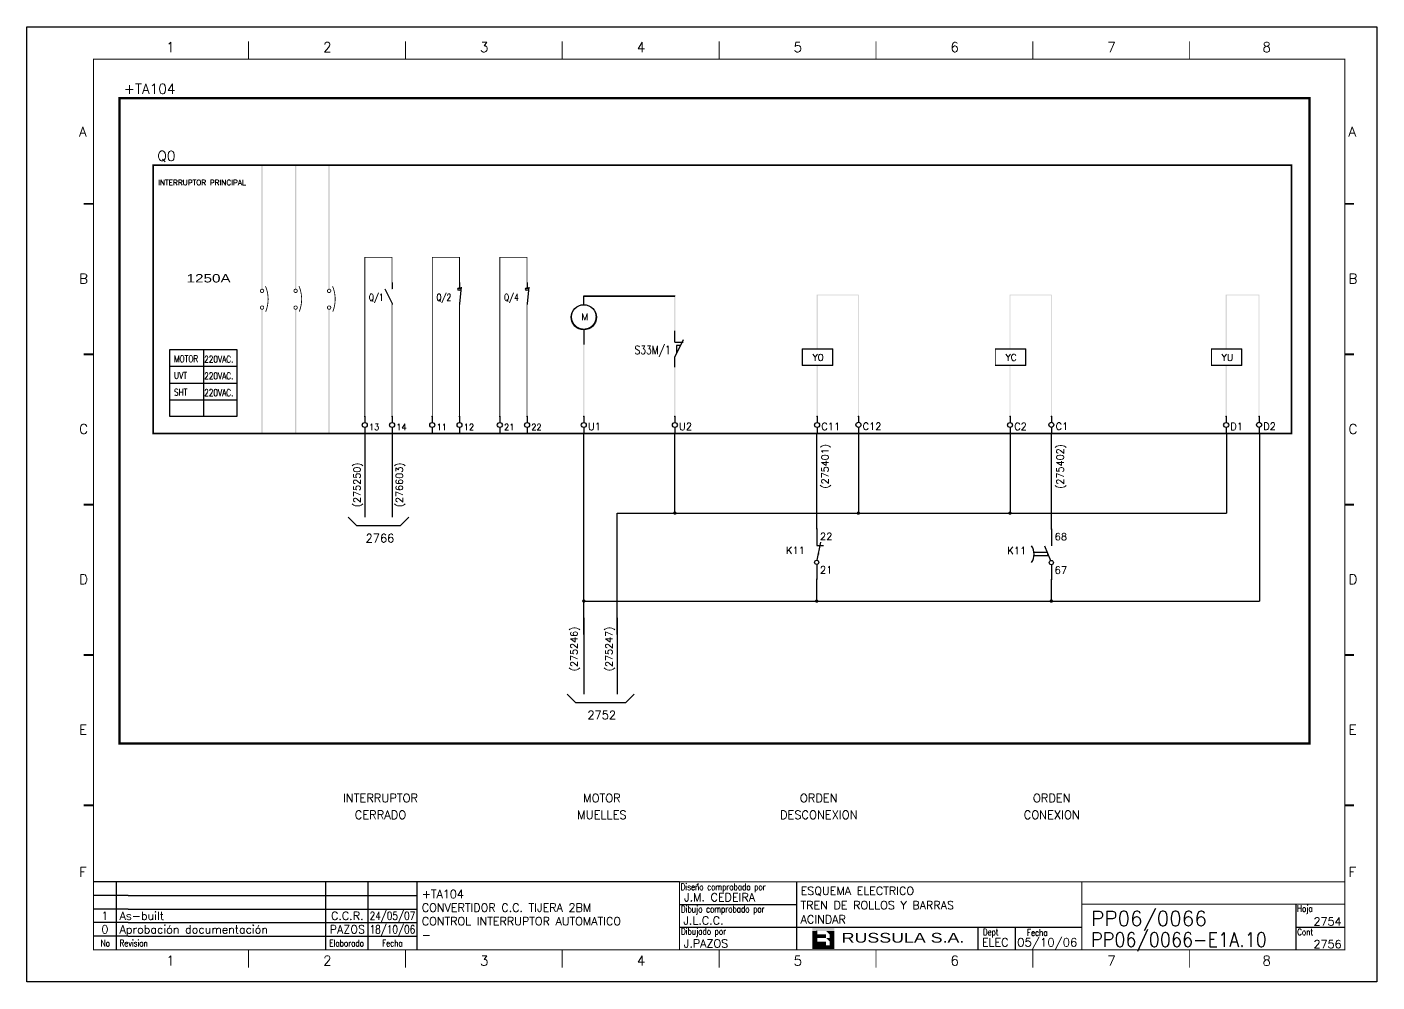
# Model space of a CAD drawing. Extents: x -25 to 1044, y -25744 to 292.
# Drawn here: x 416.3 to 836.3, y -20228.7 to -19931.7 of the extents above; entities that cross this region are included whole.
import ezdxf
from ezdxf.enums import TextEntityAlignment as Align

# ---------------------------------------------------------------- set-up
doc = ezdxf.new("R2010")
doc.units = 0
doc.header["$LTSCALE"] = 10
doc.header["$MEASUREMENT"] = 0
doc.linetypes.add('DASHDOT', pattern=[1, 0.5, -0.25, 0, -0.25])
doc.layers.get('0').update_dxf_attribs({"linetype": 'CONTINUOUS'})
for name, color, linetype in [('1', 7, 'CONTINUOUS'), ('10', 5, 'CONTINUOUS'), ('102', 7, 'CONTINUOUS'), ('2', 7, 'CONTINUOUS'), ('25', 3, 'CONTINUOUS'), ('8', 1, 'CONTINUOUS'), ('9', 6, 'CONTINUOUS'), ('DIBUJO', 7, 'CONTINUOUS'), ('NODE', 7, 'CONTINUOUS')]:
    doc.layers.add(name, color=color, linetype=linetype)
doc.styles.add('HELV', font='HELVBLD.SHX', dxfattribs={"width": 1.2})
doc.styles.add('HELVETICA', font='HELV.SHX')
doc.styles.add('LABEL', font='SIMPLEX', dxfattribs={"width": 0.8, "height": 4})
doc.styles.add('ROMAND', font='ROMAND.SHX', dxfattribs={"width": 0.7})
doc.styles.add('ROMANS', font='romans')
doc.styles.get("Standard").update_dxf_attribs({"font": 'simplex'})

# ---------------------------------------------------------------- blocks, each defined once
blk = doc.blocks.new('newcajec')
at = {"layer": '1'}
for p, q in [((179.4, 20.85), (0.13, 20.85)), ((7, 20.85), (7, 0)), ((71, 20.85), (71, 0)), ((84, 20.85), (84, 0.09)), ((99, 20.85), (99, 0)), ((215.2, 20.8), (215.2, 0)), ((10.6, 16.64), (0, 16.64)), ((10.6, 16.64), (99, 16.64)), ((184.64, 20.18), (184.81, 20.01)), ((184.81, 20.01), (185.18, 20.25)), ((10.6, 12.48), (0, 12.48)), ((10.6, 12.48), (99, 12.48)), ((179.4, 13.87), (215.2, 13.87)), ((368, 14.06), (368, 0)), ((10.6, 8.32), (0, 8.32)), ((10.6, 8.32), (99, 8.32)), ((10.6, 4.16), (0, 4.16)), ((10.6, 4.16), (99, 4.16)), ((179.4, 6.93), (267.63, 6.93)), ((267.63, 6.93), (302.5, 6.93)), ((270.63, 6.91), (270.63, 0)), ((282.07, 6.93), (282.07, 0)), ((368, 6.93), (383, 6.93))]:
    blk.add_line(p, q, dxfattribs=at)
for points in [[(47.5, 272.5, 0.3, 0.3, 0), (47.5, 277.91, 0.3, 0.3, 0)], [(95.5, 272.5, 0.3, 0.3, 0), (95.5, 277.91, 0.3, 0.3, 0)], [(143.5, 272.5, 0.3, 0.3, 0), (143.5, 277.91, 0.3, 0.3, 0)], [(191.5, 272.5, 0.3, 0.3, 0), (191.5, 277.91, 0.3, 0.3, 0)], [(239.5, 272.5, 0.3, 0.3, 0), (239.5, 277.91, 0.3, 0.3, 0)], [(287.5, 272.5, 0.3, 0.3, 0), (287.5, 277.91, 0.3, 0.3, 0)], [(335.5, 272.5, 0.3, 0.3, 0), (335.5, 277.91, 0.3, 0.3, 0)], [(-2.99, 228.23, 0.6, 0.6, 0), (-0.18, 228.23, 0.6, 0.6, 0)], [(383.01, 228.23, 0.6, 0.6, 0), (385.82, 228.23, 0.6, 0.6, 0)], [(-2.99, 182.23, 0.6, 0.6, 0), (-0.18, 182.23, 0.6, 0.6, 0)], [(383.01, 182.23, 0.6, 0.6, 0), (385.82, 182.23, 0.6, 0.6, 0)], [(-2.99, 136.23, 0.6, 0.6, 0), (-0.18, 136.23, 0.6, 0.6, 0)], [(383.01, 136.23, 0.6, 0.6, 0), (385.82, 136.23, 0.6, 0.6, 0)], [(-2.99, 90.23, 0.6, 0.6, 0), (-0.18, 90.23, 0.6, 0.6, 0)], [(383.01, 90.23, 0.6, 0.6, 0), (385.82, 90.23, 0.6, 0.6, 0)], [(-2.99, 44.23, 0.6, 0.6, 0), (-0.18, 44.23, 0.6, 0.6, 0)], [(383.01, 44.23, 0.6, 0.6, 0), (385.82, 44.23, 0.6, 0.6, 0)], [(383, 20.8, 0.3, 0.3, 0), (179.4, 20.8, 0.3, 0.3, 0), (179.4, 0, 0.3, 0.3, 0)], [(302.5, 20.8, 0.3, 0.3, 0), (302.5, 0, 0.3, 0.3, 0)], [(302.5, 14, 0.3, 0.3, 0), (383, 14, 0.3, 0.3, 0)], [(47.5, -5.5, 0.3, 0.3, 0), (47.5, -0.09, 0.3, 0.3, 0)], [(95.5, -5.5, 0.3, 0.3, 0), (95.5, -0.09, 0.3, 0.3, 0)], [(143.5, -5.5, 0.3, 0.3, 0), (143.5, -0.09, 0.3, 0.3, 0)], [(191.5, -5.5, 0.3, 0.3, 0), (191.5, -0.09, 0.3, 0.3, 0)], [(239.5, -5.5, 0.3, 0.3, 0), (239.5, -0.09, 0.3, 0.3, 0)], [(287.5, -5.5, 0.3, 0.3, 0), (287.5, -0.09, 0.3, 0.3, 0)], [(335.5, -5.5, 0.3, 0.3, 0), (335.5, -0.09, 0.3, 0.3, 0)]]:
    blk.add_lwpolyline(points, format="xyseb", dxfattribs=at)
at = {"layer": '1', "const_width": 0.3}
blk.add_lwpolyline([(0, 0), (0, 272.5), (383, 272.5), (383, 0)], close=True, dxfattribs=at)
at = {"layer": '2', "color": 14}
for p, q in [((221.42, 4.69), (221.42, 5.81)), ((221.42, 2.47), (221.42, 3.58))]:
    blk.add_line(p, q, dxfattribs=at)
for points in [[(220.05, 5.81), (220.05, 6.92), (226.74, 5.81), (226.74, 6.92)], [(221.42, 2.47), (220.05, 2.47), (221.42, 5.81), (220.05, 5.81)], [(221.42, 4.69), (224.25, 4.69), (221.42, 3.58), (224.25, 3.58)], [(224.25, 5.81), (225.37, 5.81), (225.37, 4.69)], [(225.37, 5.81), (226.74, 5.81), (225.37, 1.35), (226.74, 1.35)], [(224.25, 0.24), (224.25, 2.47), (220.05, 0.24), (220.05, 2.47)], [(224.25, 3.58), (225.37, 3.58), (225.37, 2.47)], [(226.74, 1.35), (226.74, 0.24), (224.25, 1.35), (224.25, 0.24)]]:
    blk.add_solid(points, dxfattribs=at)
at = {"layer": '1', "style": 'ROMANS'}
for s, p in [('1', (22.29, 274.68)), ('2', (70.29, 274.68)), ('3', (118.29, 274.68)), ('4', (166.29, 274.68)), ('5', (214.29, 274.68)), ('6', (262.29, 274.68)), ('7', (310.29, 274.68)), ('8', (357.79, 274.68)), ('A', (-4.37, 248.84)), ('A', (384.13, 248.84)), ('B', (-4.37, 203.84)), ('B', (384.13, 203.84)), ('C', (-4.37, 157.84)), ('C', (384.13, 157.84)), ('D', (-4.37, 111.84)), ('D', (384.13, 111.84)), ('E', (-4.37, 65.84)), ('E', (384.13, 65.84)), ('F', (-4.37, 22.34)), ('F', (384.13, 22.34)), ('1', (22.29, -4.82)), ('2', (70.29, -4.82)), ('3', (118.29, -4.82)), ('4', (166.29, -4.82)), ('5', (214.29, -4.82)), ('6', (262.29, -4.82)), ('7', (310.29, -4.82)), ('8', (357.79, -4.82))]:
    blk.add_text(s, height=3, dxfattribs=at).set_placement(p)
at = {"layer": '1', "style": 'LABEL', "width": 0.8}
for s, p in [('Diseno comprobado por', (179.73, 18.27)), ('Dibujo comprobado por', (179.81, 11.47)), ('Hoja', (368.38, 11.66)), ('Dibujado por', (179.83, 4.64)), ('Fecha', (285.71, 4.3)), ('Cont', (368.43, 4.46)), ('No', (2.23, 1.05)), ('Revision', (8, 1.05))]:
    blk.add_text(s, height=2, dxfattribs=at).set_placement(p)
for s, p in [('Dept', (274.61, 4.44)), ('Elaborado', (77.5, 1.05)), ('Fecha', (91.5, 1.05))]:
    blk.add_text(s, height=2, dxfattribs=at).set_placement(p, align=Align.CENTER)
at = {"layer": '10', "style": 'ROMANS'}
for tag, p in [('REV41', (3.5, 18.74)), ('REV43', (77.7, 18.74)), ('REV31', (3.5, 14.58)), ('REV33', (77.7, 14.58)), ('REV21', (3.5, 10.42)), ('REV23', (77.7, 10.42)), ('REV11', (3.5, 6.27)), ('REV13', (77.7, 6.27))]:
    blk.add_attdef(tag, text='', height=2.5, dxfattribs=at).set_placement(p, align=Align.MIDDLE)
for tag, p, height in [('REV42', (8, 17.49), 2.5), ('SHEETNAME1', (100.5, 15.83), 2.5), ('DESIGNCHECK', (180.74, 14.83), 2.5), ('DOCUMENTTYPE', (216.43, 16.8), 2.5), ('NOTA', (305.32, 15.8), 3), ('REV32', (8, 13.33), 2.5), ('SHEETNAME2', (100.5, 11.67), 2.5), ('OBJECT', (216.43, 12.4), 2.5), ('REV22', (8, 9.17), 2.5), ('SHEETNAME3', (100.5, 7.51), 2.5), ('DRAWINGCHECK', (180.53, 7.71), 2.5), ('CUSTOMER', (216.43, 8.08), 2.5), ('ORDER', (305.32, 7.3), 4.5), ('REV12', (8, 5.01), 2.5), ('SHEETNAME4', (100.5, 3.35), 2.5), ('DOCUMENT_ID', (305.32, 0.93), 4.4), ('USER', (180.63, 0.71), 2.5), ('DEPARTMENT', (271.93, 1.05), 2.5)]:
    blk.add_attdef(tag, p, '', height=height, dxfattribs=at)
for tag, width, p, p2 in [('REV44', 1.221199, (84.53, 17.49), (98.48, 17.49)), ('REV34', 1.221199, (84.53, 13.33), (98.48, 13.33)), ('REV24', 1.221199, (84.53, 9.17), (98.48, 9.17)), ('REV14', 1.221199, (84.53, 5.01), (98.48, 5.01)), ('CREATED2', 7.039915, (282.71, 1.05), (301.14, 1.05))]:
    blk.add_attdef(tag, text='', height=2.5, dxfattribs=dict(at, width=width)).set_placement(p, p2, align=Align.FIT)
for tag, p in [('SHEET', (382, 7.43)), ('NEXTSHEET', (382, 0.5))]:
    blk.add_attdef(tag, text='', height=2.5, dxfattribs=at).set_placement(p, align=Align.RIGHT)
at = {"layer": 'DIBUJO', "color": 14, "style": 'HELVETICA', "width": 1.3}
blk.add_text('RUSSULA S.A.', height=3, dxfattribs=at).set_placement((229, 2.19))
blk = doc.blocks.new('NOD', base_point=(237.5, 170))
at = {"layer": 'NODE'}
blk.add_point((237.5, 170), dxfattribs=at)
blk = doc.blocks.new('$$PLD12C')
for p, q in [((0, 2.5), (0, 0.75)), ((0, -0.75), (0, -2.5))]:
    blk.add_line(p, q)
at = {"layer": '2'}
blk.add_circle((0, 0), 0.75, dxfattribs=at)
for p in [(0, 2.5), (0, -2.5)]:
    blk.add_blockref('NOD', p, dxfattribs=at)
at = {"layer": '8'}
blk.add_attdef('*A', (1.25, -1.5), '', height=2.15, dxfattribs=at)
at = {"layer": '9'}
blk.add_attdef('ID', text='', height=2.15, dxfattribs=at).set_placement((-1.25, -1.5), align=Align.RIGHT)
blk = doc.blocks.new('$070203S')
at = {"layer": '102'}
for p, q in [((0, 0), (0, -5)), ((0.13, -9.39), (1.25, -4)), ((0, -5), (2, -5)), ((0, -10.62), (0, -15))]:
    blk.add_line(p, q, dxfattribs=at)
blk.add_circle((0, -10), 0.625, dxfattribs=at)
blk.add_point((0.52, -7.5), dxfattribs=at)
at = {"layer": '2'}
for p in [(0, 0), (0, -15)]:
    blk.add_blockref('NOD', p, dxfattribs=at)
at = {"layer": '8'}
for tag, p in [('1A', (1, -3.32)), ('2A', (1, -13.32))]:
    blk.add_attdef(tag, p, '', height=2.15, dxfattribs=at)
at = {"layer": '9'}
blk.add_attdef('ID', text='', height=2.15, dxfattribs=at).set_placement((-3.5, -7.5), align=Align.RIGHT)
blk = doc.blocks.new('$070202S')
at = {"layer": '102'}
for p, q in [((0, 0), (0, -5)), ((-2, -5), (-0.23, -9.42)), ((0, -10.62), (0, -15))]:
    blk.add_line(p, q, dxfattribs=at)
blk.add_circle((0, -10), 0.625, dxfattribs=at)
blk.add_point((-1, -7.5), dxfattribs=at)
at = {"layer": '2'}
for p in [(0, 0), (0, -15)]:
    blk.add_blockref('NOD', p, dxfattribs=at)
at = {"layer": '8'}
for tag, p in [('1A', (1, -3.32)), ('2A', (1, -13.32))]:
    blk.add_attdef(tag, p, '', height=2.15, dxfattribs=at)
at = {"layer": '9'}
blk.add_attdef('ID', text='', height=2.15, dxfattribs=at).set_placement((-3.5, -7.5), align=Align.RIGHT)

msp = doc.modelspace()

# ---------------------------------------------------------------- linework, layer by layer
for p, q in [((674.99, -20058.05), (674.99, -20082.89)), ((722.16, -20058.09), (722.16, -20082.89))]:
    msp.add_line(p, q)
at = {"const_width": 0.521}
for points in [[(674.73, -20082.89, 1), (675.25, -20082.89, 1)], [(721.9, -20082.89, 1), (722.42, -20082.89, 1)], [(661.75, -20110.24, 1), (662.27, -20110.24, 1)], [(734.75, -20110.24, 1), (735.28, -20110.24, 1)]]:
    msp.add_lwpolyline(points, format="xyb", close=True, dxfattribs=at)
for centre in [(550.88, -20013.24), (571.92, -20013.24)]:
    msp.add_circle(centre, 0.468)
at = {"layer": '2'}
for p, q in [((589.56, -20018.07), (589.56, -20015.47)), ((589.56, -20015.47), (617.86, -20015.47)), ((589.56, -20025.89), (589.56, -20030.46)), ((657.58, -20031.8), (666.97, -20031.8)), ((657.58, -20037.02), (657.58, -20031.8)), ((666.97, -20031.8), (666.97, -20037.02)), ((717.6, -20031.8), (726.99, -20031.8)), ((726.99, -20031.8), (726.99, -20037.02)), ((784.85, -20031.8), (794.23, -20031.8)), ((794.23, -20031.8), (794.23, -20037.02)), ((666.97, -20037.02), (657.58, -20037.02)), ((726.99, -20037.02), (717.6, -20037.02)), ((794.23, -20037.02), (784.85, -20037.02)), ((733.76, -20095.15), (729.6, -20095.15)), ((734.18, -20096.19), (729.6, -20096.19))]:
    msp.add_line(p, q, dxfattribs=at)
at = {"layer": '2', "color": 7}
for p, q in [((460.79, -20032.02), (481.65, -20032.02)), ((460.79, -20052.88), (460.79, -20032.02)), ((471.22, -20032.02), (471.22, -20052.88)), ((481.65, -20032.02), (481.65, -20052.88)), ((460.79, -20037.24), (481.65, -20037.24)), ((460.79, -20042.45), (481.65, -20042.45)), ((460.79, -20047.66), (481.65, -20047.66)), ((481.65, -20052.88), (460.79, -20052.88)), ((521.42, -20058.09), (521.42, -20084.17)), ((529.9, -20058.09), (529.9, -20084.17)), ((589.56, -20120.67), (589.56, -20058.09)), ((617.89, -20082.89), (617.89, -20058.09)), ((662.01, -20087.78), (662.01, -20058.09)), ((735.02, -20087.85), (735.02, -20058.16)), ((789.54, -20058.1), (789.54, -20082.89)), ((799.76, -20058.06), (799.76, -20110.24)), ((516.21, -20084.17), (518.82, -20086.77)), ((532.5, -20086.77), (535.11, -20084.17)), ((599.99, -20120.67), (599.99, -20082.89)), ((599.99, -20082.89), (617.89, -20082.89)), ((617.89, -20082.89), (763.32, -20082.89)), ((763.32, -20082.89), (789.54, -20082.89)), ((518.82, -20086.77), (532.5, -20086.77)), ((662.01, -20110.24), (662.01, -20103.43)), ((735.02, -20110.24), (735.02, -20103.49)), ((589.56, -20110.24), (708.82, -20110.24)), ((708.82, -20110.24), (763.32, -20110.24)), ((763.32, -20110.24), (799.76, -20110.24)), ((589.56, -20115.45), (589.56, -20139.17)), ((599.99, -20115.45), (599.99, -20139.17)), ((584.34, -20139.17), (586.95, -20141.78)), ((586.95, -20141.78), (602.59, -20141.78)), ((602.59, -20141.78), (605.2, -20139.17))]:
    msp.add_line(p, q, dxfattribs=at)
at = {"layer": '2', "color": 3, "linetype": 'DASHDOT'}
for points, const_width in [([(445.14, -19953.8), (815.37, -19953.8), (815.37, -20154.56), (445.14, -20154.56), (445.14, -19953.8)], 0.73), ([(455.57, -19974.66), (809.78, -19974.66), (809.78, -20058.09), (455.57, -20058.09), (455.57, -19974.66)], 0.521)]:
    msp.add_lwpolyline(points, dxfattribs=dict(at, const_width=const_width))
at = {"layer": '2', "const_width": 0.261}
for points in [[(529.9, -20013.25), (529.9, -20003.34), (521.42, -20003.34), (521.42, -20052.88)], [(550.9, -20013.25), (550.9, -20003.34), (542.43, -20003.34), (542.43, -20052.88)], [(571.91, -20013.25), (571.91, -20003.34), (563.44, -20003.34), (563.44, -20052.88)], [(589.56, -20018.2), (589.56, -20015.33), (617.86, -20015.33), (617.86, -20015.47)], [(529.9, -20017.88), (529.9, -20052.88)], [(550.9, -20017.88), (550.9, -20052.88)], [(571.91, -20017.88), (571.91, -20052.88)], [(589.56, -20030.46), (589.56, -20025.76)], [(657.58, -20031.8), (666.97, -20031.8), (666.97, -20037.02), (657.58, -20037.02), (657.58, -20031.8)], [(717.6, -20031.8), (726.99, -20031.8), (726.99, -20037.02), (717.6, -20037.02), (717.6, -20031.8)], [(784.85, -20031.8), (794.23, -20031.8), (794.23, -20037.02), (784.85, -20037.02), (784.85, -20031.8)]]:
    msp.add_lwpolyline(points, dxfattribs=at)
at = {"layer": '2', "const_width": 0.256}
for points in [[(490.6, -20020.26, 0.096109), (491.35, -20016.38, 0.10084), (490.53, -20012.32, 1)], [(501.03, -20020.26, 0.096109), (501.78, -20016.38, 0.10084), (500.96, -20012.32, 1)], [(511.46, -20020.26, 0.096109), (512.21, -20016.38, 0.10084), (511.39, -20012.32, 1)]]:
    msp.add_lwpolyline(points, format="xyb", dxfattribs=at)
at = {"layer": '2', "const_width": 0.261}
for points in [[(488.95, -20013.77, 1), (489.99, -20013.77, 1)], [(499.38, -20013.77, 1), (500.42, -20013.77, 1)], [(509.8, -20013.77, 1), (510.85, -20013.77, 1)], [(488.95, -20018.98, 1), (489.99, -20018.98, 1)], [(499.38, -20018.98, 1), (500.42, -20018.98, 1)], [(509.8, -20018.98, 1), (510.85, -20018.98, 1)], [(585.78, -20021.85, 1), (593.34, -20021.85, 1)]]:
    msp.add_lwpolyline(points, format="xyb", close=True, dxfattribs=at)
at = {"layer": '2', "color": 7, "const_width": 0.521}
for points in [[(617.63, -20082.89, 1), (618.16, -20082.89, 1)], [(589.3, -20110.24, 1), (589.82, -20110.24, 1)]]:
    msp.add_lwpolyline(points, format="xyb", close=True, dxfattribs=at)
at = {"layer": '2'}
msp.add_circle((589.56, -20021.98), 3.91, dxfattribs=at)
msp.add_arc((724.71, -20095.67), 4.92, 327.9946, 32.0054, dxfattribs=at)
for points in [[(489.26, -20013.25), (489.68, -20013.25), (489.26, -19974.66), (489.68, -19974.66)], [(499.69, -20013.25), (500.11, -20013.25), (499.69, -19974.66), (500.11, -19974.66)], [(510.12, -20013.25), (510.53, -20013.25), (510.12, -19974.66), (510.53, -19974.66)], [(489.68, -20019.51), (489.26, -20019.51), (489.68, -20058.09), (489.26, -20058.09)], [(500.11, -20019.51), (499.69, -20019.51), (500.11, -20058.09), (499.69, -20058.09)], [(510.53, -20019.51), (510.12, -20019.51), (510.53, -20058.09), (510.12, -20058.09)], [(589.69, -20028.84), (589.43, -20028.84), (589.69, -20052.88), (589.43, -20052.88)], [(521.55, -20052.89), (521.29, -20052.89), (521.55, -20054.72), (521.29, -20054.72)], [(530.03, -20052.89), (529.77, -20052.89), (530.03, -20054.72), (529.77, -20054.72)], [(542.56, -20052.89), (542.3, -20052.89), (542.56, -20054.72), (542.3, -20054.72)], [(551.03, -20052.89), (550.77, -20052.89), (551.03, -20054.72), (550.77, -20054.72)], [(563.57, -20052.89), (563.31, -20052.89), (563.57, -20054.72), (563.31, -20054.72)], [(572.04, -20052.89), (571.78, -20052.89), (572.04, -20054.72), (571.78, -20054.72)], [(589.69, -20052.89), (589.43, -20052.89), (589.69, -20054.72), (589.43, -20054.72)], [(618.02, -20052.89), (617.76, -20052.89), (618.02, -20054.72), (617.76, -20054.72)], [(662.27, -20052.89), (662.01, -20052.89), (662.27, -20054.72), (662.01, -20054.72)], [(675.12, -20052.85), (674.86, -20052.85), (675.12, -20054.67), (674.86, -20054.67)], [(722.29, -20052.89), (722.03, -20052.89), (722.29, -20054.72), (722.03, -20054.72)], [(735.15, -20052.85), (734.88, -20052.85), (735.15, -20054.67), (734.88, -20054.67)], [(789.54, -20052.89), (789.28, -20052.89), (789.54, -20054.72), (789.28, -20054.72)], [(799.76, -20052.85), (799.5, -20052.85), (799.76, -20054.67), (799.5, -20054.67)], [(521.55, -20056.25), (521.29, -20056.25), (521.55, -20058.09), (521.29, -20058.09)], [(530.03, -20056.25), (529.77, -20056.25), (530.03, -20058.09), (529.77, -20058.09)], [(589.69, -20056.25), (589.43, -20056.25), (589.69, -20058.09), (589.43, -20058.09)], [(618.02, -20056.25), (617.76, -20056.25), (618.02, -20058.09), (617.76, -20058.09)], [(662.27, -20056.25), (662.01, -20056.25), (662.27, -20058.09), (662.01, -20058.09)], [(675.12, -20056.21), (674.86, -20056.21), (675.12, -20058.05), (674.86, -20058.05)], [(722.29, -20056.25), (722.03, -20056.25), (722.29, -20058.09), (722.03, -20058.09)], [(735.15, -20056.21), (734.88, -20056.21), (735.15, -20058.05), (734.88, -20058.05)], [(789.54, -20056.26), (789.28, -20056.26), (789.54, -20058.1), (789.28, -20058.1)], [(799.76, -20056.22), (799.5, -20056.22), (799.76, -20058.06), (799.5, -20058.06)]]:
    msp.add_trace(points, dxfattribs=at)
at = {"layer": '2', "color": 0}
for points in [[(618.02, -20015.2), (617.76, -20015.2), (618.02, -20029.67), (617.76, -20029.67)], [(662.27, -20014.93), (662.01, -20014.93), (662.27, -20031.8), (662.01, -20031.8)], [(662.14, -20014.94), (662.14, -20015.2), (675.12, -20014.94), (675.12, -20015.2)], [(675.12, -20014.94), (674.86, -20014.94), (675.12, -20052.84), (674.86, -20052.84)], [(722.29, -20014.93), (722.03, -20014.93), (722.29, -20031.8), (722.03, -20031.8)], [(722.17, -20014.94), (722.17, -20015.2), (735.15, -20014.94), (735.15, -20015.2)], [(735.15, -20014.94), (734.88, -20014.94), (735.15, -20052.84), (734.88, -20052.84)], [(789.54, -20014.93), (789.28, -20014.93), (789.54, -20031.8), (789.28, -20031.8)], [(789.41, -20014.94), (789.41, -20015.2), (799.76, -20014.94), (799.76, -20015.2)], [(799.76, -20014.94), (799.5, -20014.94), (799.76, -20052.84), (799.5, -20052.84)], [(618.02, -20034.3), (617.76, -20034.3), (618.02, -20052.88), (617.76, -20052.88)], [(662.27, -20037.02), (662.01, -20037.02), (662.27, -20052.88), (662.01, -20052.88)], [(722.29, -20037.02), (722.03, -20037.02), (722.29, -20052.88), (722.03, -20052.88)], [(789.54, -20037.02), (789.28, -20037.02), (789.54, -20052.88), (789.28, -20052.88)]]:
    msp.add_trace(points, dxfattribs=at)
at = {"layer": '25', "color": 0, "linetype": 'Continuous'}
for p, q in [((529.9, -20011.13), (529.9, -20013.09)), ((551.46, -20012.59), (550.88, -20017.66)), ((550.9, -20011.13), (550.9, -20013.09)), ((571.91, -20011.13), (571.91, -20013.09)), ((572.5, -20012.59), (571.92, -20017.66)), ((527.61, -20013.09), (529.9, -20017.65)), ((529.9, -20017.65), (529.9, -20017.98)), ((550.9, -20017.65), (550.9, -20017.98)), ((571.91, -20017.65), (571.91, -20017.98)), ((617.91, -20029.69), (617.91, -20026.21)), ((620.51, -20029.04), (617.91, -20034.25)), ((617.91, -20029.69), (620.51, -20029.69)), ((617.91, -20037.51), (617.91, -20034.25))]:
    msp.add_line(p, q, dxfattribs=at)
at = {"layer": '25', "color": 0}
for p, q in [((619.63, -20030.8), (618.43, -20030.8)), ((618.43, -20030.8), (618.43, -20033.21))]:
    msp.add_line(p, q, dxfattribs=at)
at = {"layer": 'DIBUJO'}
msp.add_lwpolyline([(416.33, -19931.71), (836.33, -19931.71), (836.33, -20228.71), (416.33, -20228.71), (416.33, -19931.71)], dxfattribs=at)

# ---------------------------------------------------------------- block references
at = {"layer": '2', "color": 7}
ref = msp.add_blockref('newcajec', (437.01, -20218.71), dxfattribs=dict(at, xscale=1.016513761467891, yscale=1.016513761467891, zscale=1.016513761467891))
ref.add_attrib('REV24', '24/05/07', dxfattribs={"layer": '10', "height": 2.541, "style": 'ROMANS', "width": 0.728168}).set_placement((522.93, -20209.39), (537.12, -20209.39), align=Align.FIT)
ref.add_attrib('SHEETNAME3', 'CONTROL INTERRUPTOR AUTOMATICO', (539.17, -20211.08), dxfattribs={"layer": '10', "height": 2.5413, "style": 'ROMANS'})
ref.add_attrib('SHEETNAME2', 'CONVERTIDOR C.C. TIJERA 2BM', (539.17, -20206.86), dxfattribs={"layer": '10', "height": 2.5413, "style": 'ROMANS'})
ref.add_attrib('SHEETNAME1', '+TA104', (539.17, -20202.63), dxfattribs={"layer": '10', "height": 2.541, "style": 'ROMANS'})
ref.add_attrib('USER', 'J.PAZOS', (620.63, -20217.99), dxfattribs={"layer": '10', "height": 2.541, "style": 'ROMANS'})
ref.add_attrib('DRAWINGCHECK', 'J.L.C.C.', (620.52, -20210.87), dxfattribs={"layer": '10', "height": 2.541, "style": 'ROMANS'})
ref.add_attrib('DESIGNCHECK', 'J.M. CEDEIRA', (620.73, -20203.64), dxfattribs={"layer": '10', "height": 2.5413, "style": 'ROMANS'})
ref.add_attrib('REV22', 'As-built', (445.14, -20209.39), dxfattribs={"layer": '10', "height": 2.541, "style": 'ROMANS'})
ref.add_attrib('REV12', 'Aprobación documentación', (445.14, -20213.62), dxfattribs={"layer": '10', "height": 2.5413, "style": 'ROMANS'})
ref.add_attrib('REV21', '1', dxfattribs={"layer": '10', "height": 2.54, "style": 'ROMANS'}).set_placement((440.57, -20208.12), align=Align.MIDDLE)
ref.add_attrib('REV11', '0', dxfattribs={"layer": '10', "height": 2.54, "style": 'ROMANS'}).set_placement((440.57, -20212.34), align=Align.MIDDLE)
ref.add_attrib('SHEETNAME4', '-', (539.17, -20215.31), dxfattribs={"layer": '10', "height": 2.54, "style": 'ROMANS'})
ref.add_attrib('REV14', '18/10/06', dxfattribs={"layer": '10', "height": 2.541, "style": 'ROMANS', "width": 0.728168}).set_placement((522.93, -20213.62), (537.12, -20213.62), align=Align.FIT)
ref.add_attrib('REV23', 'C.C.R.', dxfattribs={"layer": '10', "height": 2.541, "style": 'ROMANS'}).set_placement((515.99, -20208.12), align=Align.MIDDLE)
ref.add_attrib('REV13', 'PAZOS', dxfattribs={"layer": '10', "height": 2.541, "style": 'ROMANS'}).set_placement((515.99, -20212.34), align=Align.MIDDLE)
ref.add_attrib('DOCUMENT_ID', 'PP06/0066-E1A.10', (747.38, -20217.76), dxfattribs={"layer": '10', "height": 4.4727, "style": 'ROMANS', "width": 0.9})
ref.add_attrib('ORDER', 'PP06/0066', (747.38, -20211.29), dxfattribs={"layer": '10', "height": 4.574, "style": 'ROMANS'})
ref.add_attrib('CUSTOMER', 'ACINDAR', (657.02, -20210.49), dxfattribs={"layer": '10', "height": 2.541, "style": 'ROMANS'})
ref.add_attrib('OBJECT', 'TREN DE ROLLOS Y BARRAS', (657.02, -20206.11), dxfattribs={"layer": '10', "height": 2.5413, "style": 'ROMANS'})
ref.add_attrib('DOCUMENTTYPE', 'ESQUEMA ELECTRICO', (657.02, -20201.63), dxfattribs={"layer": '10', "height": 2.5413, "style": 'ROMANS'})
ref.add_attrib('CREATED2', '05/10/06', dxfattribs={"layer": '10', "height": 2.541, "style": 'ROMANS', "width": 0.961976}).set_placement((724.39, -20217.65), (743.13, -20217.65), align=Align.FIT)
ref.add_attrib('DEPARTMENT', 'ELEC', (713.43, -20217.65), dxfattribs={"layer": '10', "height": 2.541, "style": 'ROMANS'})
ref.add_attrib('NEXTSHEET', '2756', dxfattribs={"layer": '10', "height": 2.541, "style": 'ROMANS'}).set_placement((825.32, -20218.2), align=Align.RIGHT)
ref.add_attrib('SHEET', '2754', dxfattribs={"layer": '10', "height": 2.541, "style": 'ROMANS'}).set_placement((825.32, -20211.16), align=Align.RIGHT)
ref = msp.add_blockref('$$PLD12C', (521.42, -20055.49), dxfattribs=dict(at, xscale=1.042899108923663, yscale=1.042899108923663, zscale=1.042899108923663))
ref.add_attrib('*A', '13', (522.73, -20057.05), dxfattribs={"layer": '8', "height": 1.877})
ref = msp.add_blockref('$$PLD12C', (529.9, -20055.49), dxfattribs=dict(at, xscale=1.042899108923663, yscale=1.042899108923663, zscale=1.042899108923663))
ref.add_attrib('*A', '14', (531.2, -20057.05), dxfattribs={"layer": '8', "height": 1.877})
ref = msp.add_blockref('$$PLD12C', (542.43, -20055.49), dxfattribs=dict(at, xscale=1.042899108923663, yscale=1.042899108923663, zscale=1.042899108923663))
ref.add_attrib('*A', '11', (543.74, -20057.05), dxfattribs={"layer": '8', "height": 1.877})
ref = msp.add_blockref('$$PLD12C', (550.9, -20055.49), dxfattribs=dict(at, xscale=1.042899108923663, yscale=1.042899108923663, zscale=1.042899108923663))
ref.add_attrib('*A', '12', (552.21, -20057.05), dxfattribs={"layer": '8', "height": 1.877})
ref = msp.add_blockref('$$PLD12C', (563.44, -20055.49), dxfattribs=dict(at, xscale=1.042899108923663, yscale=1.042899108923663, zscale=1.042899108923663))
ref.add_attrib('*A', '21', (564.74, -20057.05), dxfattribs={"layer": '8', "height": 1.877})
ref = msp.add_blockref('$$PLD12C', (571.91, -20055.49), dxfattribs=dict(at, xscale=1.042899108923663, yscale=1.042899108923663, zscale=1.042899108923663))
ref.add_attrib('*A', '22', (573.22, -20057.05), dxfattribs={"layer": '8', "height": 1.877})
at = {"layer": '2', "color": 7, "xscale": 1.042899108923663, "yscale": 1.042899108923663, "zscale": 1.042899108923663}
for name, p, values in [('$$PLD12C', (589.56, -20055.49), {'*A': 'U1'}), ('$$PLD12C', (617.89, -20055.49), {'*A': 'U2'}), ('$$PLD12C', (662.14, -20055.49), {'*A': 'C11'}), ('$$PLD12C', (674.99, -20055.44), {'*A': 'C12'}), ('$$PLD12C', (722.16, -20055.49), {'*A': 'C2'}), ('$$PLD12C', (735.02, -20055.44), {'*A': 'C1'}), ('$$PLD12C', (789.41, -20055.49), {'*A': 'D1'}), ('$$PLD12C', (799.63, -20055.44), {'*A': 'D2'}), ('$070203S', (662.01, -20087.78), {'ID': 'K11', '1A': '22', '2A': '21'})]:
    msp.add_blockref(name, p, dxfattribs=at).add_auto_attribs(values)
at = {"layer": '2', "color": 7}
ref = msp.add_blockref('$070202S', (735.02, -20087.85), dxfattribs=dict(at, xscale=1.042899108923663, yscale=1.042899108923663, zscale=1.042899108923663))
ref.add_attrib('ID', 'K11', dxfattribs={"layer": '9', "height": 2.242}).set_placement((727.19, -20095.67), align=Align.RIGHT)
ref.add_attrib('1A', '68', (736.06, -20091.32), dxfattribs={"layer": '8', "height": 2.242})
ref.add_attrib('2A', '67', (736.06, -20101.75), dxfattribs={"layer": '8', "height": 2.242})

# ---------------------------------------------------------------- texts
at = {"layer": '2', "color": 6}
for s, p in [('+TA104', (446.45, -19952.5)), ('Q0', (456.88, -19973.36))]:
    msp.add_text(s, height=3.129, dxfattribs=at).set_placement(p)
at = {"layer": '2', "style": 'ROMAND'}
msp.add_text('INTERRUPTOR PRINCIPAL', height=1.6686, dxfattribs=at).set_placement((457.13, -19980.92))
at = {"layer": '2', "color": 7}
for s, height, style, width, p in [('1250A', 2.607, 'HELV', 1.3, (466, -20011.16)), ('MOTOR', 2.086, 'ROMANS', 0.8, (462.09, -20035.93)), ('220VAC.', 2.086, 'ROMANS', 0.8, (471.46, -20036.05)), ('UVT', 2.086, 'ROMANS', 0.8, (462.09, -20041.15)), ('220VAC.', 2.086, 'ROMANS', 0.8, (471.46, -20041.27)), ('SHT', 2.086, 'ROMANS', 0.8, (462.09, -20046.36)), ('220VAC.', 2.086, 'ROMANS', 0.8, (471.46, -20046.48))]:
    msp.add_text(s, height=height, dxfattribs=dict(at, style=style, width=width)).set_placement(p)
at = {"layer": '2'}
for s, height, p in [('M', 2.09, (588.77, -20022.9)), ('Y0', 2.086, (660.75, -20035.51)), ('YC', 2.086, (720.77, -20035.51)), ('YU', 2.086, (788.02, -20035.51))]:
    msp.add_text(s, height=height, dxfattribs=at).set_placement(p)
at = {"layer": '2', "color": 6}
for s, p in [('(275401)', (665.72, -20075.28)), ('(275402)', (738.86, -20075.34)), ('(275250)', (520.12, -20081.05)), ('(276603)', (533.27, -20081.05)), ('(275246)', (587.63, -20132.08)), ('(275247)', (598.48, -20132.08))]:
    msp.add_text(s, height=2.19, rotation=90, dxfattribs=at).set_placement(p)
at = {"layer": '2', "color": 1, "style": 'ROMANS'}
for s, p in [('2766', (526.14, -20091.99)), ('2752', (595.14, -20147))]:
    msp.add_text(s, height=2.607, dxfattribs=at).set_placement(p, align=Align.CENTER)
at = {"layer": '2', "color": 7, "style": 'ROMANS'}
for s, height, p in [('INTERRUPTOR', 2.6072, (526.31, -20172.81)), ('MOTOR', 2.607, (595.17, -20172.81)), ('ORDEN', 2.607, (662.65, -20172.81)), ('ORDEN', 2.607, (735.15, -20172.81)), ('CERRADO', 2.607, (526.31, -20178.03)), ('MUELLES', 2.607, (595.17, -20178.03)), ('DESCONEXION', 2.6072, (662.65, -20178.03)), ('CONEXION', 2.607, (735.15, -20178.03))]:
    msp.add_text(s, height=height, dxfattribs=at).set_placement(p, align=Align.CENTER)
at = {"layer": '25', "color": 0, "width": 0.8}
for s, height, p in [('Q/1', 2.086, (527.29, -20016.83)), ('Q/2', 2.086, (548.3, -20016.83)), ('Q/4', 2.086, (569.31, -20016.83)), ('S33M/1', 2.607, (616.6, -20033.43))]:
    msp.add_text(s, height=height, dxfattribs=at).set_placement(p, align=Align.RIGHT)

doc.saveas('drawing.dxf')
